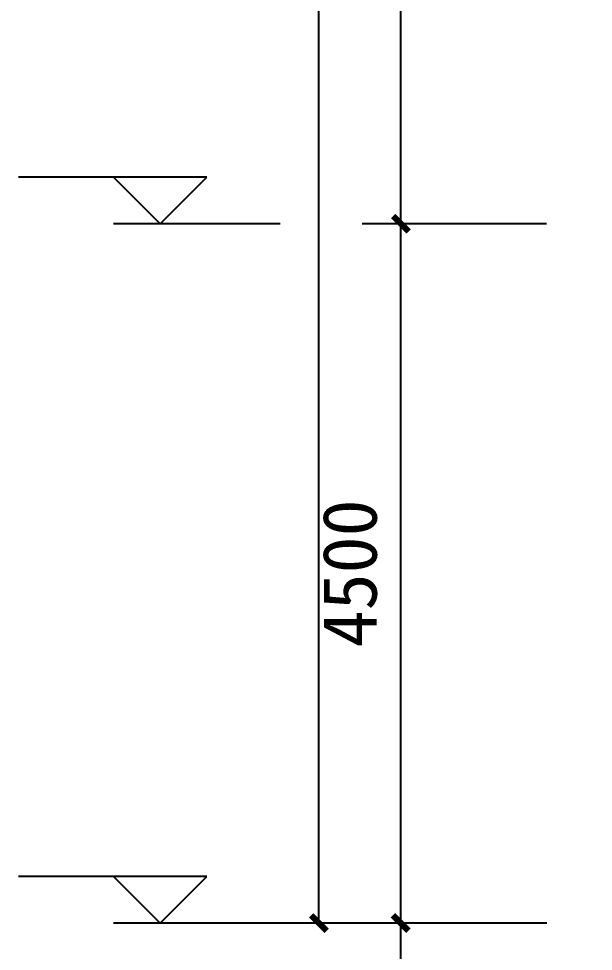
# Model space of a CAD drawing. Extents: x -24961 to 905641, y -154323 to 635957.
# Drawn here: x 389310 to 393010, y -148290 to -142288 of the extents above; entities that cross this region are included whole.
import ezdxf

# ---------------------------------------------------------------- set-up
doc = ezdxf.new("R2010")
doc.units = 0
doc.header["$LTSCALE"] = 1000
doc.header["$MEASUREMENT"] = 0
doc.layers.add('DIM_ELEV', color=3, linetype='Continuous')
doc.layers.add('PUB_DIM', color=3, linetype='Continuous')
doc.styles.add('黑体_T3', font='simhei.ttf')
doc.dimstyles.new('副本 STANDARD黑&&100', dxfattribs={"dimtxt": 350, "dimasz": 100, "dimexe": 250, "dimexo": 300, "dimgap": 150, "dimtad": 1, "dimdec": 0, "dimdsep": 46, "dimtxsty": '黑体_T3', "dimblk": 'ARCHTICK', "dimcen": 0.09, "dimadec": 0, "dimazin": 0, "dimtfac": 1, "dimtdec": 0, "dimtix": 1, "dimtmove": 2, "dimatfit": 3, "dimfxl": 0, "dimtolj": 1, "dimtzin": 0, "dimarcsym": 0})

# ---------------------------------------------------------------- blocks, each defined once
blk = doc.blocks.new('_ArchTick')
at = {"color": 0, "linetype": 'ByBlock', "const_width": 0.4}
blk.add_lwpolyline([(-0.5, -0.5), (0.5, 0.5)], dxfattribs=at)
blk = doc.blocks.new('*D569')
at = {"layer": 'Defpoints', "color": 0, "transparency": 16777216}
for p in [(391242.6, -131207.9), (393009.6, -131207.9), (393009.6, -148107.9)]:
    blk.add_point(p, dxfattribs=at)
at = {"layer": 'PUB_DIM', "color": 0, "lineweight": -2, "transparency": 16777216}
for p, q in [((392709.6, -131207.9), (390992.6, -131207.9)), ((391242.6, -148107.9), (391242.6, -131207.9)), ((392709.6, -148107.9), (390992.6, -148107.9))]:
    blk.add_line(p, q, dxfattribs=at)
at = {"layer": 'PUB_DIM', "color": 0, "lineweight": -2, "transparency": 16777216, "xscale": 100, "yscale": 100, "zscale": 100}
for p, rotation in [((391242.6, -131207.9), 90), ((391242.6, -148107.9), 270)]:
    blk.add_blockref('_ArchTick', p, dxfattribs=dict(at, rotation=rotation))
at = {"layer": 'PUB_DIM', "color": 0, "transparency": 16777216, "insert": (390915.6, -139657.9), "char_height": 350, "attachment_point": 5, "rotation": 90, "style": '黑体_T3'}
blk.add_mtext('\\A1;16900', dxfattribs=at)
blk = doc.blocks.new('*D582')
at = {"layer": 'Defpoints', "color": 0, "transparency": 16777216}
for p in [(391769.4, -148107.6), (393006.2, -148107.9), (393006.1, -148407.8)]:
    blk.add_point(p, dxfattribs=at)
at = {"layer": 'PUB_DIM', "color": 0, "lineweight": -2, "transparency": 16777216}
for p, q in [((391769.4, -148107.6), (391769.4, -148007.6)), ((392706.2, -148107.8), (391519.4, -148107.6)), ((391769.4, -148407.5), (391769.4, -148107.6)), ((392706.1, -148407.7), (391519.4, -148407.5)), ((391769.4, -148407.5), (391769.3, -148507.5))]:
    blk.add_line(p, q, dxfattribs=at)
at = {"layer": 'PUB_DIM', "color": 0, "lineweight": -2, "transparency": 16777216, "xscale": 100, "yscale": 100, "zscale": 100}
for p, rotation in [((391769.4, -148107.6), 269.98847971758), ((391769.4, -148407.5), 89.98847971757998)]:
    blk.add_blockref('_ArchTick', p, dxfattribs=dict(at, rotation=rotation))
at = {"layer": 'PUB_DIM', "color": 0, "transparency": 16777216, "insert": (391444.3, -148811.9), "char_height": 350, "attachment_point": 5, "rotation": 89.98848, "style": '黑体_T3'}
blk.add_mtext('\\A1;300', dxfattribs=at)
blk = doc.blocks.new('*D583')
at = {"layer": 'Defpoints', "color": 0, "transparency": 16777216}
for p in [(391770.3, -143607.6), (393007.1, -143607.9), (393006.2, -148107.9)]:
    blk.add_point(p, dxfattribs=at)
at = {"layer": 'PUB_DIM', "color": 0, "lineweight": -2, "transparency": 16777216}
for p, q in [((392707.1, -143607.8), (391520.3, -143607.6)), ((391769.4, -148107.6), (391770.3, -143607.6)), ((392706.2, -148107.8), (391519.4, -148107.6))]:
    blk.add_line(p, q, dxfattribs=at)
at = {"layer": 'PUB_DIM', "color": 0, "lineweight": -2, "transparency": 16777216, "xscale": 100, "yscale": 100, "zscale": 100}
for p, rotation in [((391770.3, -143607.6), 89.98847971758997), ((391769.4, -148107.6), 269.98847971759)]:
    blk.add_blockref('_ArchTick', p, dxfattribs=dict(at, rotation=rotation))
at = {"layer": 'PUB_DIM', "color": 0, "transparency": 16777216, "insert": (391442.9, -145857.6), "char_height": 350, "attachment_point": 5, "rotation": 89.98848, "style": '黑体_T3'}
blk.add_mtext('\\A1;4500', dxfattribs=at)
blk = doc.blocks.new('*D584')
at = {"layer": 'Defpoints', "color": 0, "transparency": 16777216}
for p in [(391771.1, -139707.6), (393007.8, -139707.9), (393007.1, -143607.9)]:
    blk.add_point(p, dxfattribs=at)
at = {"layer": 'PUB_DIM', "color": 0, "lineweight": -2, "transparency": 16777216}
for p, q in [((392707.8, -139707.8), (391521.1, -139707.6)), ((391770.3, -143607.6), (391771.1, -139707.6)), ((392707.1, -143607.8), (391520.3, -143607.6))]:
    blk.add_line(p, q, dxfattribs=at)
at = {"layer": 'PUB_DIM', "color": 0, "lineweight": -2, "transparency": 16777216, "xscale": 100, "yscale": 100, "zscale": 100}
for p, rotation in [((391771.1, -139707.6), 89.98847971758951), ((391770.3, -143607.6), 269.9884797175895)]:
    blk.add_blockref('_ArchTick', p, dxfattribs=dict(at, rotation=rotation))
at = {"layer": 'PUB_DIM', "color": 0, "transparency": 16777216, "insert": (391443.8, -141657.6), "char_height": 350, "attachment_point": 5, "rotation": 89.98848, "style": '黑体_T3'}
blk.add_mtext('\\A1;3900', dxfattribs=at)

msp = doc.modelspace()

# ---------------------------------------------------------------- linework, layer by layer
at = {"layer": 'DIM_ELEV'}
for p, q in [((390521.7, -143307.9), (389310.1, -143307.9)), ((390221.7, -143607.9), (389921.7, -143307.9)), ((390221.7, -143607.9), (390521.7, -143307.9)), ((390992.6, -143607.9), (389921.7, -143607.9)), ((390521.7, -147807.9), (389310.1, -147807.9)), ((390221.7, -148107.9), (389921.7, -147807.9)), ((390221.7, -148107.9), (390521.7, -147807.9)), ((390992.6, -148107.9), (389921.7, -148107.9))]:
    msp.add_line(p, q, dxfattribs=at)

# ---------------------------------------------------------------- dimensions: what is measured, and where the dimension line sits
at = {"layer": 'PUB_DIM'}
for p1, p2, distance, picture, middle in [((393009.6, -148107.9), (393009.6, -131207.9), 1767, '*D569', (390915.6, -139657.9)), ((393007.1, -143607.9), (393007.8, -139707.9), 1236.7, '*D584', (391443.8, -141657.6)), ((393006.2, -148107.9), (393007.1, -143607.9), 1236.7, '*D583', (391442.9, -145857.6))]:
    dim = msp.add_aligned_dim(p1=p1, p2=p2, distance=distance, dimstyle='副本 STANDARD黑&&100', dxfattribs=at)
    dim.commit()
    dim.dimension.update_dxf_attribs({"geometry": picture, "text_midpoint": middle})
dim = msp.add_linear_dim(base=(391769.4, -148107.6), p1=(393006.1, -148407.8), p2=(393006.2, -148107.9), angle=89.98848, dimstyle='副本 STANDARD黑&&100', dxfattribs=at)
dim.commit()
dim.dimension.update_dxf_attribs({"geometry": '*D582', "text_midpoint": (391444.3, -148811.9), "dimtype": 129})

doc.saveas('drawing.dxf')
